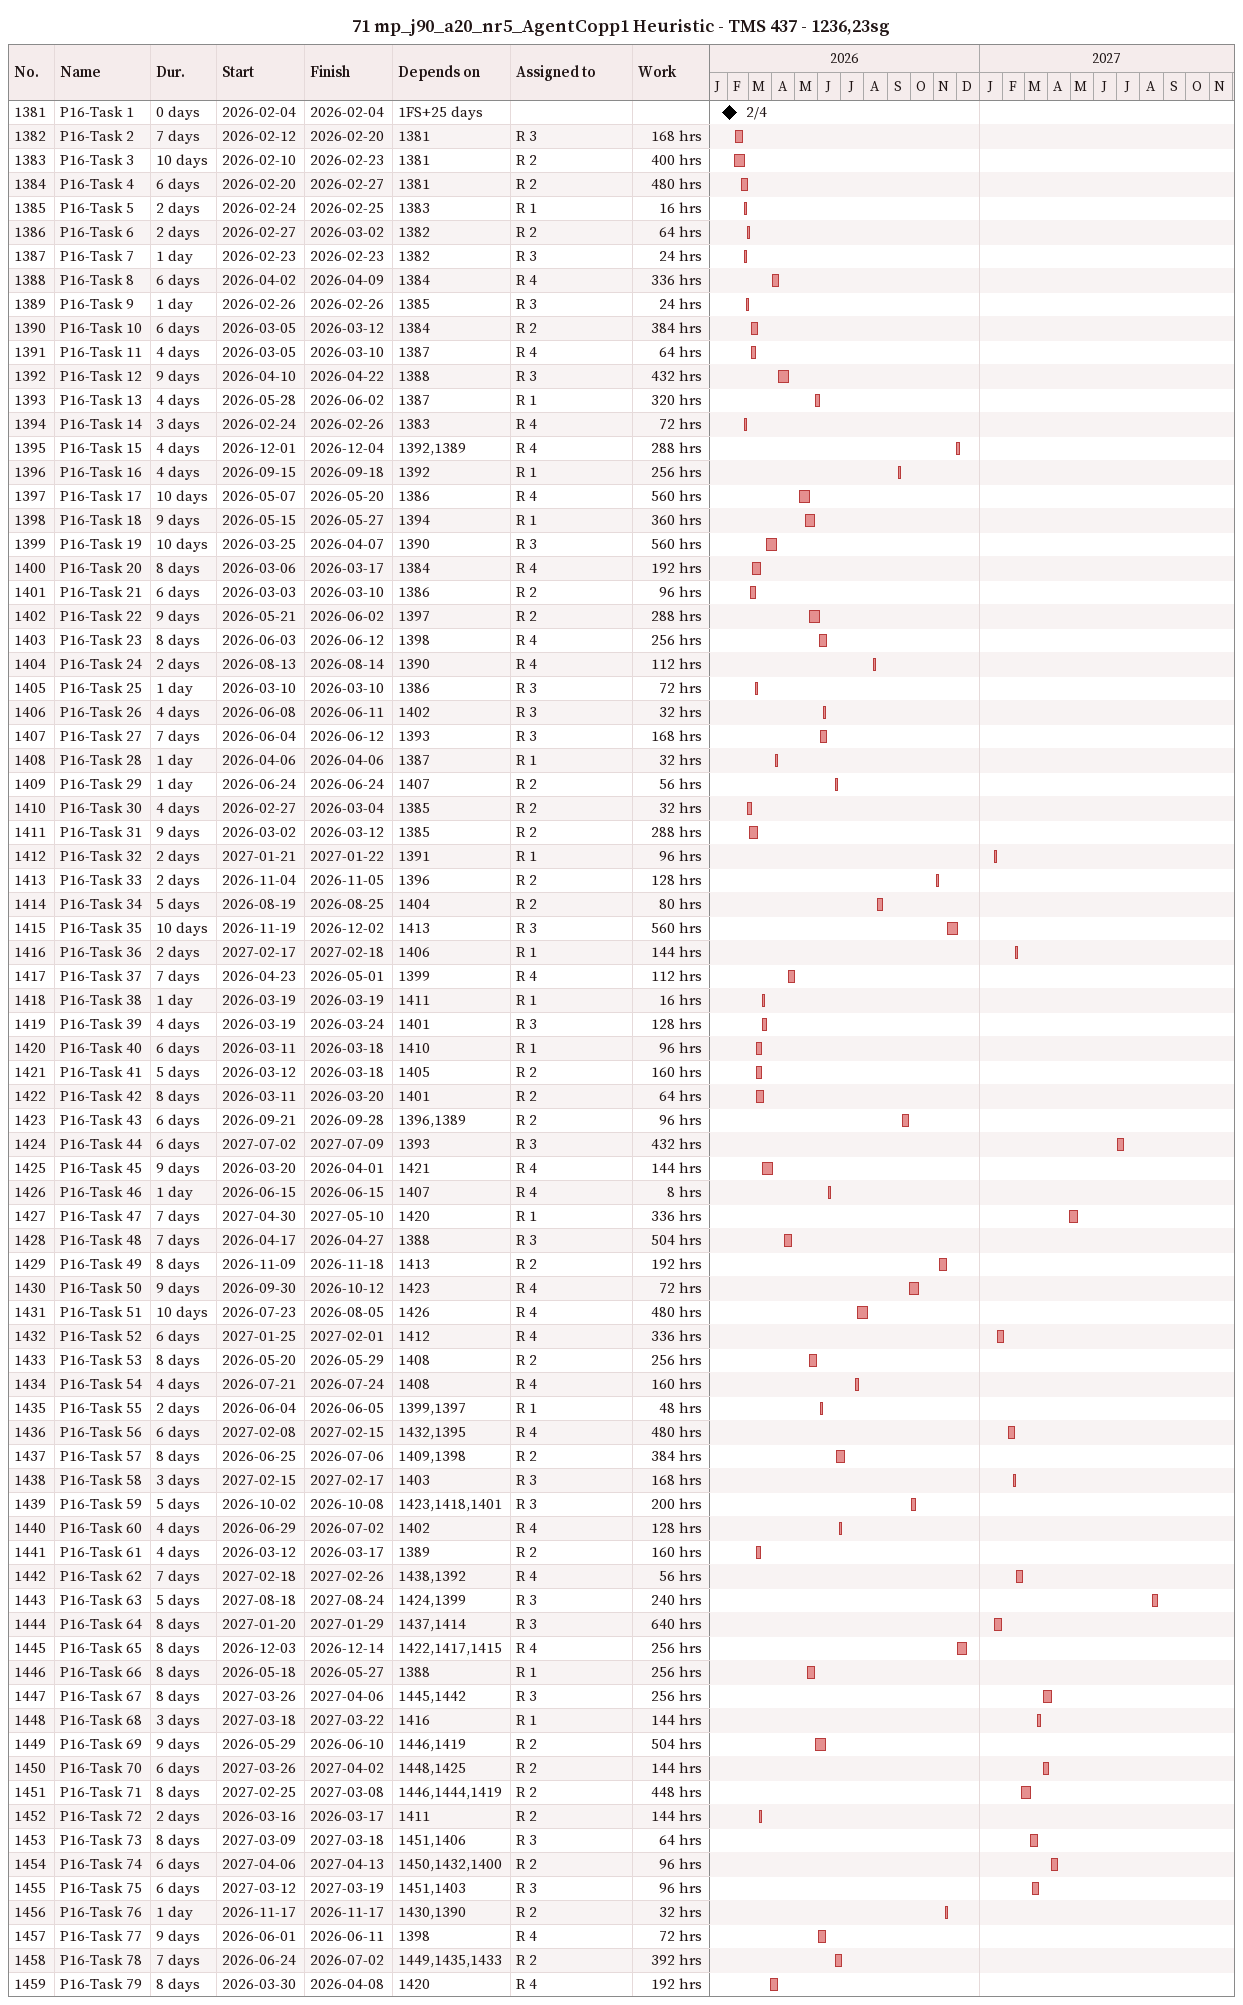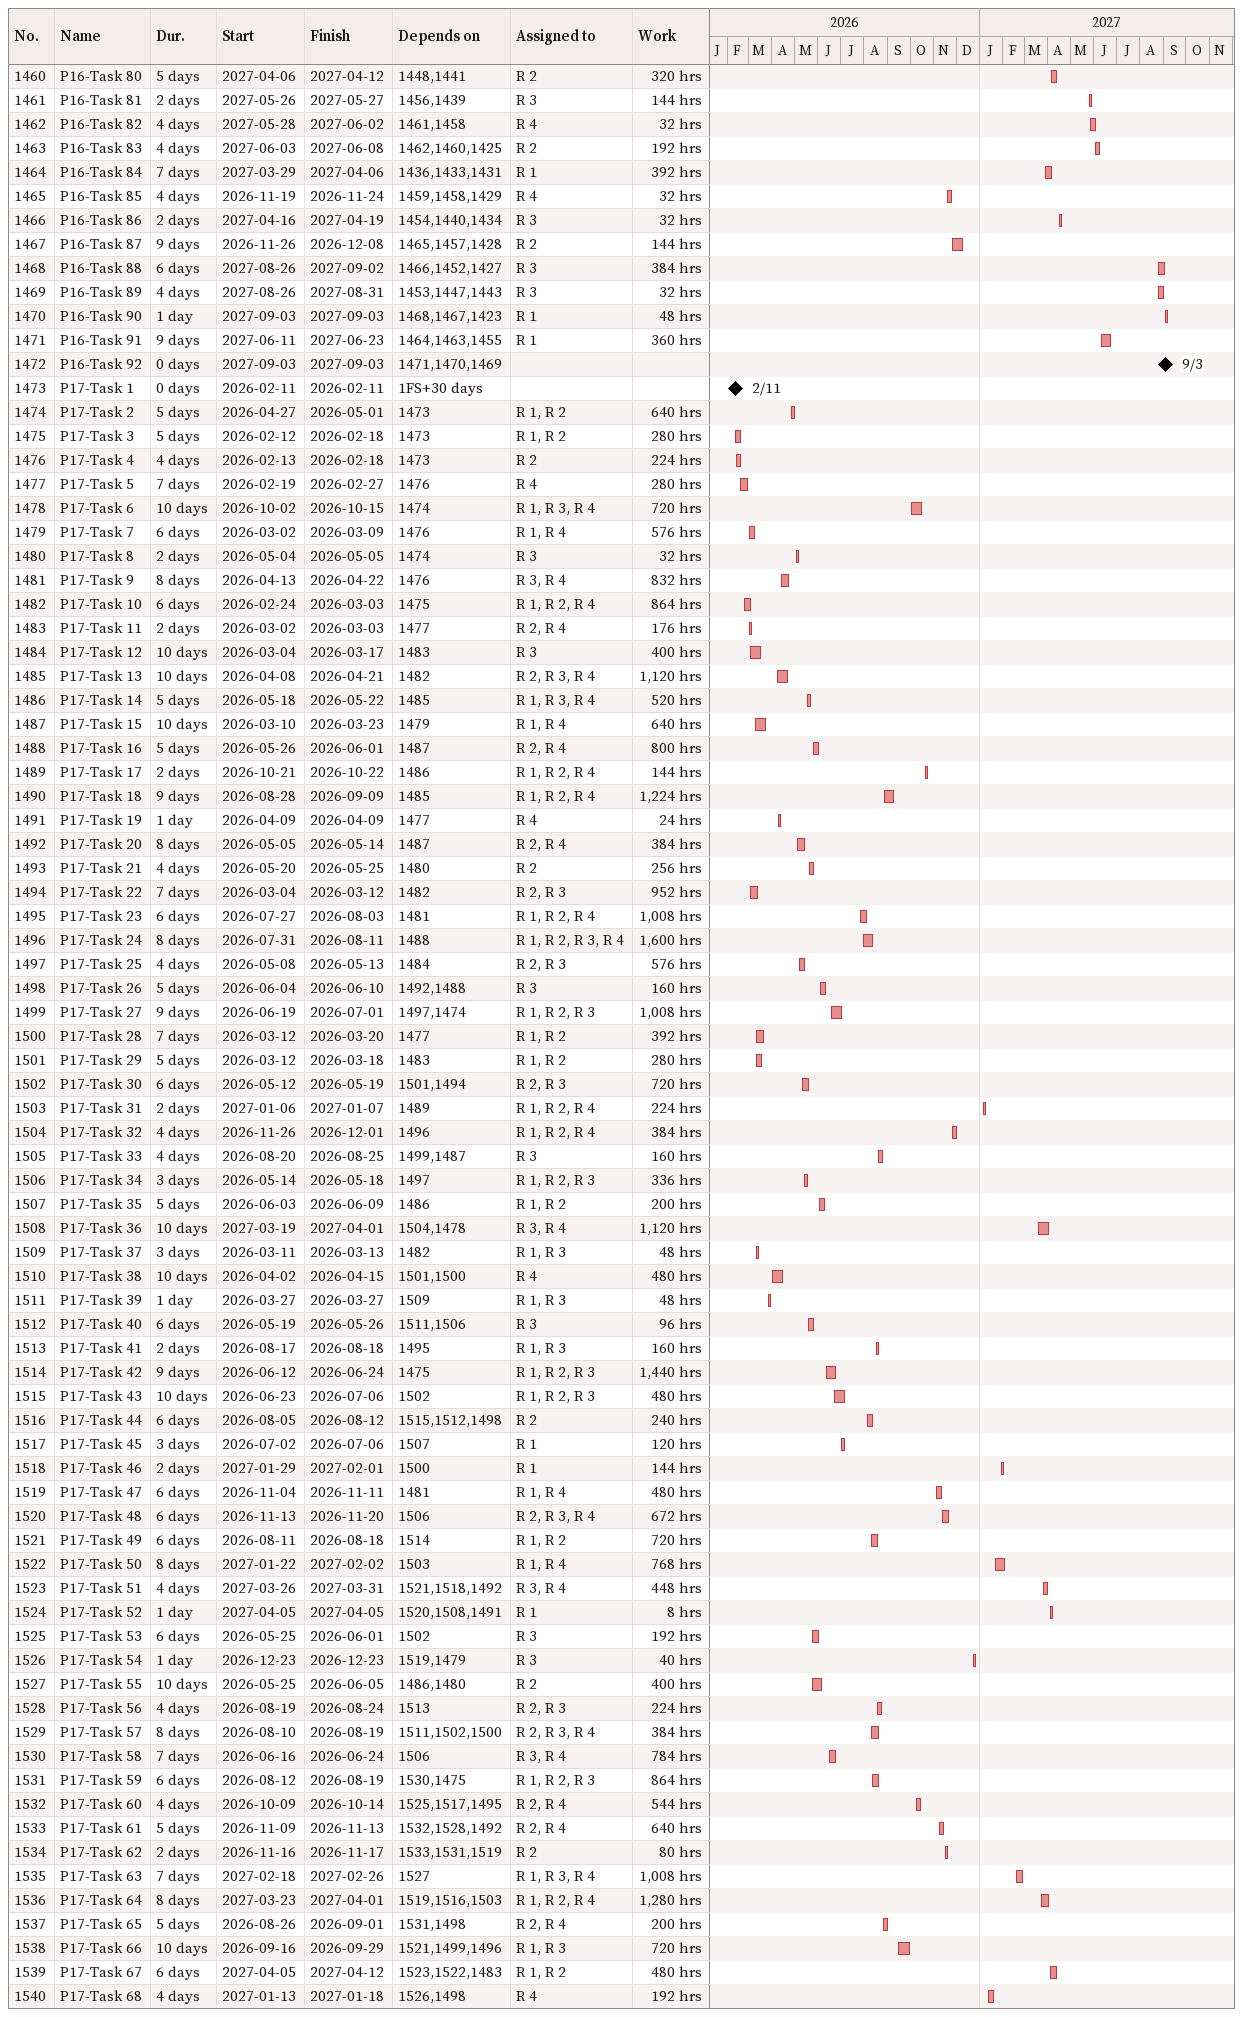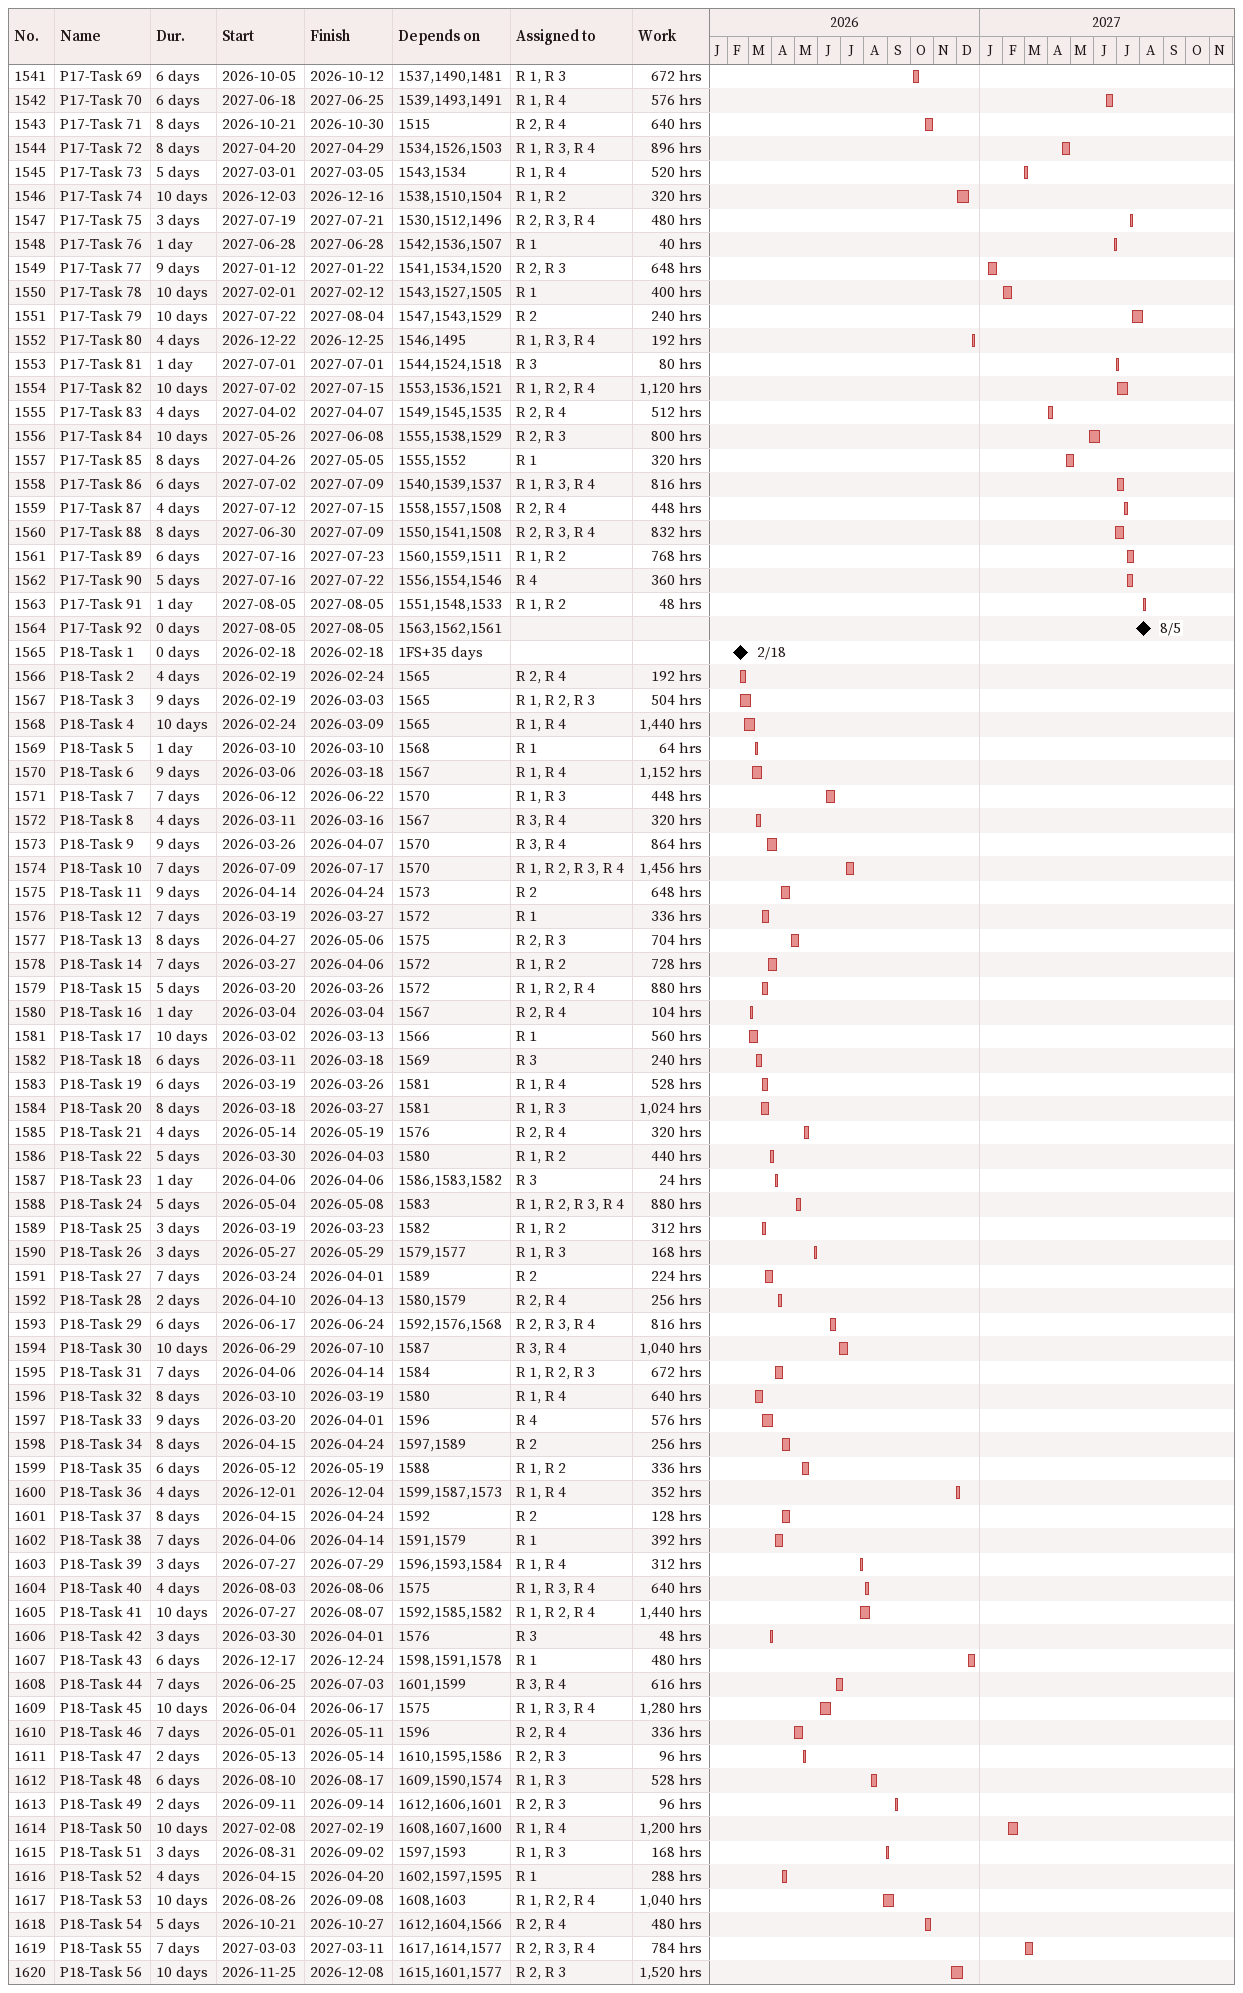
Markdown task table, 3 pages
71 mp_j90_a20_nr5_AgentCopp1 Heuristic - TMS 437 - 1236,23sg

| ID | Task | Duration | Start | Finish | Predecessors | Resources | Work (h) |
|---|---|---|---|---|---|---|---|
| 1381 | P16-Task 1 | 0d | 2026-02-04 | 2026-02-04 | 1FS+25d |  |  |
| 1382 | P16-Task 2 | 7d | 2026-02-12 | 2026-02-20 | 1381 | R 3 | 168 |
| 1383 | P16-Task 3 | 10d | 2026-02-10 | 2026-02-23 | 1381 | R 2 | 400 |
| 1384 | P16-Task 4 | 6d | 2026-02-20 | 2026-02-27 | 1381 | R 2 | 480 |
| 1385 | P16-Task 5 | 2d | 2026-02-24 | 2026-02-25 | 1383 | R 1 | 16 |
| 1386 | P16-Task 6 | 2d | 2026-02-27 | 2026-03-02 | 1382 | R 2 | 64 |
| 1387 | P16-Task 7 | 1d | 2026-02-23 | 2026-02-23 | 1382 | R 3 | 24 |
| 1388 | P16-Task 8 | 6d | 2026-04-02 | 2026-04-09 | 1384 | R 4 | 336 |
| 1389 | P16-Task 9 | 1d | 2026-02-26 | 2026-02-26 | 1385 | R 3 | 24 |
| 1390 | P16-Task 10 | 6d | 2026-03-05 | 2026-03-12 | 1384 | R 2 | 384 |
| 1391 | P16-Task 11 | 4d | 2026-03-05 | 2026-03-10 | 1387 | R 4 | 64 |
| 1392 | P16-Task 12 | 9d | 2026-04-10 | 2026-04-22 | 1388 | R 3 | 432 |
| 1393 | P16-Task 13 | 4d | 2026-05-28 | 2026-06-02 | 1387 | R 1 | 320 |
| 1394 | P16-Task 14 | 3d | 2026-02-24 | 2026-02-26 | 1383 | R 4 | 72 |
| 1395 | P16-Task 15 | 4d | 2026-12-01 | 2026-12-04 | 1392, 1389 | R 4 | 288 |
| 1396 | P16-Task 16 | 4d | 2026-09-15 | 2026-09-18 | 1392 | R 1 | 256 |
| 1397 | P16-Task 17 | 10d | 2026-05-07 | 2026-05-20 | 1386 | R 4 | 560 |
| 1398 | P16-Task 18 | 9d | 2026-05-15 | 2026-05-27 | 1394 | R 1 | 360 |
| 1399 | P16-Task 19 | 10d | 2026-03-25 | 2026-04-07 | 1390 | R 3 | 560 |
| 1400 | P16-Task 20 | 8d | 2026-03-06 | 2026-03-17 | 1384 | R 4 | 192 |
| 1401 | P16-Task 21 | 6d | 2026-03-03 | 2026-03-10 | 1386 | R 2 | 96 |
| 1402 | P16-Task 22 | 9d | 2026-05-21 | 2026-06-02 | 1397 | R 2 | 288 |
| 1403 | P16-Task 23 | 8d | 2026-06-03 | 2026-06-12 | 1398 | R 4 | 256 |
| 1404 | P16-Task 24 | 2d | 2026-08-13 | 2026-08-14 | 1390 | R 4 | 112 |
| 1405 | P16-Task 25 | 1d | 2026-03-10 | 2026-03-10 | 1386 | R 3 | 72 |
| 1406 | P16-Task 26 | 4d | 2026-06-08 | 2026-06-11 | 1402 | R 3 | 32 |
| 1407 | P16-Task 27 | 7d | 2026-06-04 | 2026-06-12 | 1393 | R 3 | 168 |
| 1408 | P16-Task 28 | 1d | 2026-04-06 | 2026-04-06 | 1387 | R 1 | 32 |
| 1409 | P16-Task 29 | 1d | 2026-06-24 | 2026-06-24 | 1407 | R 2 | 56 |
| 1410 | P16-Task 30 | 4d | 2026-02-27 | 2026-03-04 | 1385 | R 2 | 32 |
| 1411 | P16-Task 31 | 9d | 2026-03-02 | 2026-03-12 | 1385 | R 2 | 288 |
| 1412 | P16-Task 32 | 2d | 2027-01-21 | 2027-01-22 | 1391 | R 1 | 96 |
| 1413 | P16-Task 33 | 2d | 2026-11-04 | 2026-11-05 | 1396 | R 2 | 128 |
| 1414 | P16-Task 34 | 5d | 2026-08-19 | 2026-08-25 | 1404 | R 2 | 80 |
| 1415 | P16-Task 35 | 10d | 2026-11-19 | 2026-12-02 | 1413 | R 3 | 560 |
| 1416 | P16-Task 36 | 2d | 2027-02-17 | 2027-02-18 | 1406 | R 1 | 144 |
| 1417 | P16-Task 37 | 7d | 2026-04-23 | 2026-05-01 | 1399 | R 4 | 112 |
| 1418 | P16-Task 38 | 1d | 2026-03-19 | 2026-03-19 | 1411 | R 1 | 16 |
| 1419 | P16-Task 39 | 4d | 2026-03-19 | 2026-03-24 | 1401 | R 3 | 128 |
| 1420 | P16-Task 40 | 6d | 2026-03-11 | 2026-03-18 | 1410 | R 1 | 96 |
| 1421 | P16-Task 41 | 5d | 2026-03-12 | 2026-03-18 | 1405 | R 2 | 160 |
| 1422 | P16-Task 42 | 8d | 2026-03-11 | 2026-03-20 | 1401 | R 2 | 64 |
| 1423 | P16-Task 43 | 6d | 2026-09-21 | 2026-09-28 | 1396, 1389 | R 2 | 96 |
| 1424 | P16-Task 44 | 6d | 2027-07-02 | 2027-07-09 | 1393 | R 3 | 432 |
| 1425 | P16-Task 45 | 9d | 2026-03-20 | 2026-04-01 | 1421 | R 4 | 144 |
| 1426 | P16-Task 46 | 1d | 2026-06-15 | 2026-06-15 | 1407 | R 4 | 8 |
| 1427 | P16-Task 47 | 7d | 2027-04-30 | 2027-05-10 | 1420 | R 1 | 336 |
| 1428 | P16-Task 48 | 7d | 2026-04-17 | 2026-04-27 | 1388 | R 3 | 504 |
| 1429 | P16-Task 49 | 8d | 2026-11-09 | 2026-11-18 | 1413 | R 2 | 192 |
| 1430 | P16-Task 50 | 9d | 2026-09-30 | 2026-10-12 | 1423 | R 4 | 72 |
| 1431 | P16-Task 51 | 10d | 2026-07-23 | 2026-08-05 | 1426 | R 4 | 480 |
| 1432 | P16-Task 52 | 6d | 2027-01-25 | 2027-02-01 | 1412 | R 4 | 336 |
| 1433 | P16-Task 53 | 8d | 2026-05-20 | 2026-05-29 | 1408 | R 2 | 256 |
| 1434 | P16-Task 54 | 4d | 2026-07-21 | 2026-07-24 | 1408 | R 4 | 160 |
| 1435 | P16-Task 55 | 2d | 2026-06-04 | 2026-06-05 | 1399, 1397 | R 1 | 48 |
| 1436 | P16-Task 56 | 6d | 2027-02-08 | 2027-02-15 | 1432, 1395 | R 4 | 480 |
| 1437 | P16-Task 57 | 8d | 2026-06-25 | 2026-07-06 | 1409, 1398 | R 2 | 384 |
| 1438 | P16-Task 58 | 3d | 2027-02-15 | 2027-02-17 | 1403 | R 3 | 168 |
| 1439 | P16-Task 59 | 5d | 2026-10-02 | 2026-10-08 | 1423, 1418, 1401 | R 3 | 200 |
| 1440 | P16-Task 60 | 4d | 2026-06-29 | 2026-07-02 | 1402 | R 4 | 128 |
| 1441 | P16-Task 61 | 4d | 2026-03-12 | 2026-03-17 | 1389 | R 2 | 160 |
| 1442 | P16-Task 62 | 7d | 2027-02-18 | 2027-02-26 | 1438, 1392 | R 4 | 56 |
| 1443 | P16-Task 63 | 5d | 2027-08-18 | 2027-08-24 | 1424, 1399 | R 3 | 240 |
| 1444 | P16-Task 64 | 8d | 2027-01-20 | 2027-01-29 | 1437, 1414 | R 3 | 640 |
| 1445 | P16-Task 65 | 8d | 2026-12-03 | 2026-12-14 | 1422, 1417, 1415 | R 4 | 256 |
| 1446 | P16-Task 66 | 8d | 2026-05-18 | 2026-05-27 | 1388 | R 1 | 256 |
| 1447 | P16-Task 67 | 8d | 2027-03-26 | 2027-04-06 | 1445, 1442 | R 3 | 256 |
| 1448 | P16-Task 68 | 3d | 2027-03-18 | 2027-03-22 | 1416 | R 1 | 144 |
| 1449 | P16-Task 69 | 9d | 2026-05-29 | 2026-06-10 | 1446, 1419 | R 2 | 504 |
| 1450 | P16-Task 70 | 6d | 2027-03-26 | 2027-04-02 | 1448, 1425 | R 2 | 144 |
| 1451 | P16-Task 71 | 8d | 2027-02-25 | 2027-03-08 | 1446, 1444, 1419 | R 2 | 448 |
| 1452 | P16-Task 72 | 2d | 2026-03-16 | 2026-03-17 | 1411 | R 2 | 144 |
| 1453 | P16-Task 73 | 8d | 2027-03-09 | 2027-03-18 | 1451, 1406 | R 3 | 64 |
| 1454 | P16-Task 74 | 6d | 2027-04-06 | 2027-04-13 | 1450, 1432, 1400 | R 2 | 96 |
| 1455 | P16-Task 75 | 6d | 2027-03-12 | 2027-03-19 | 1451, 1403 | R 3 | 96 |
| 1456 | P16-Task 76 | 1d | 2026-11-17 | 2026-11-17 | 1430, 1390 | R 2 | 32 |
| 1457 | P16-Task 77 | 9d | 2026-06-01 | 2026-06-11 | 1398 | R 4 | 72 |
| 1458 | P16-Task 78 | 7d | 2026-06-24 | 2026-07-02 | 1449, 1435, 1433 | R 2 | 392 |
| 1459 | P16-Task 79 | 8d | 2026-03-30 | 2026-04-08 | 1420 | R 4 | 192 |
| 1460 | P16-Task 80 | 5d | 2027-04-06 | 2027-04-12 | 1448, 1441 | R 2 | 320 |
| 1461 | P16-Task 81 | 2d | 2027-05-26 | 2027-05-27 | 1456, 1439 | R 3 | 144 |
| 1462 | P16-Task 82 | 4d | 2027-05-28 | 2027-06-02 | 1461, 1458 | R 4 | 32 |
| 1463 | P16-Task 83 | 4d | 2027-06-03 | 2027-06-08 | 1462, 1460, 1425 | R 2 | 192 |
| 1464 | P16-Task 84 | 7d | 2027-03-29 | 2027-04-06 | 1436, 1433, 1431 | R 1 | 392 |
| 1465 | P16-Task 85 | 4d | 2026-11-19 | 2026-11-24 | 1459, 1458, 1429 | R 4 | 32 |
| 1466 | P16-Task 86 | 2d | 2027-04-16 | 2027-04-19 | 1454, 1440, 1434 | R 3 | 32 |
| 1467 | P16-Task 87 | 9d | 2026-11-26 | 2026-12-08 | 1465, 1457, 1428 | R 2 | 144 |
| 1468 | P16-Task 88 | 6d | 2027-08-26 | 2027-09-02 | 1466, 1452, 1427 | R 3 | 384 |
| 1469 | P16-Task 89 | 4d | 2027-08-26 | 2027-08-31 | 1453, 1447, 1443 | R 3 | 32 |
| 1470 | P16-Task 90 | 1d | 2027-09-03 | 2027-09-03 | 1468, 1467, 1423 | R 1 | 48 |
| 1471 | P16-Task 91 | 9d | 2027-06-11 | 2027-06-23 | 1464, 1463, 1455 | R 1 | 360 |
| 1472 | P16-Task 92 | 0d | 2027-09-03 | 2027-09-03 | 1471, 1470, 1469 |  |  |
| 1473 | P17-Task 1 | 0d | 2026-02-11 | 2026-02-11 | 1FS+30d |  |  |
| 1474 | P17-Task 2 | 5d | 2026-04-27 | 2026-05-01 | 1473 | R 1, R 2 | 640 |
| 1475 | P17-Task 3 | 5d | 2026-02-12 | 2026-02-18 | 1473 | R 1, R 2 | 280 |
| 1476 | P17-Task 4 | 4d | 2026-02-13 | 2026-02-18 | 1473 | R 2 | 224 |
| 1477 | P17-Task 5 | 7d | 2026-02-19 | 2026-02-27 | 1476 | R 4 | 280 |
| 1478 | P17-Task 6 | 10d | 2026-10-02 | 2026-10-15 | 1474 | R 1, R 3, R 4 | 720 |
| 1479 | P17-Task 7 | 6d | 2026-03-02 | 2026-03-09 | 1476 | R 1, R 4 | 576 |
| 1480 | P17-Task 8 | 2d | 2026-05-04 | 2026-05-05 | 1474 | R 3 | 32 |
| 1481 | P17-Task 9 | 8d | 2026-04-13 | 2026-04-22 | 1476 | R 3, R 4 | 832 |
| 1482 | P17-Task 10 | 6d | 2026-02-24 | 2026-03-03 | 1475 | R 1, R 2, R 4 | 864 |
| 1483 | P17-Task 11 | 2d | 2026-03-02 | 2026-03-03 | 1477 | R 2, R 4 | 176 |
| 1484 | P17-Task 12 | 10d | 2026-03-04 | 2026-03-17 | 1483 | R 3 | 400 |
| 1485 | P17-Task 13 | 10d | 2026-04-08 | 2026-04-21 | 1482 | R 2, R 3, R 4 | 1120 |
| 1486 | P17-Task 14 | 5d | 2026-05-18 | 2026-05-22 | 1485 | R 1, R 3, R 4 | 520 |
| 1487 | P17-Task 15 | 10d | 2026-03-10 | 2026-03-23 | 1479 | R 1, R 4 | 640 |
| 1488 | P17-Task 16 | 5d | 2026-05-26 | 2026-06-01 | 1487 | R 2, R 4 | 800 |
| 1489 | P17-Task 17 | 2d | 2026-10-21 | 2026-10-22 | 1486 | R 1, R 2, R 4 | 144 |
| 1490 | P17-Task 18 | 9d | 2026-08-28 | 2026-09-09 | 1485 | R 1, R 2, R 4 | 1224 |
| 1491 | P17-Task 19 | 1d | 2026-04-09 | 2026-04-09 | 1477 | R 4 | 24 |
| 1492 | P17-Task 20 | 8d | 2026-05-05 | 2026-05-14 | 1487 | R 2, R 4 | 384 |
| 1493 | P17-Task 21 | 4d | 2026-05-20 | 2026-05-25 | 1480 | R 2 | 256 |
| 1494 | P17-Task 22 | 7d | 2026-03-04 | 2026-03-12 | 1482 | R 2, R 3 | 952 |
| 1495 | P17-Task 23 | 6d | 2026-07-27 | 2026-08-03 | 1481 | R 1, R 2, R 4 | 1008 |
| 1496 | P17-Task 24 | 8d | 2026-07-31 | 2026-08-11 | 1488 | R 1, R 2, R 3, R 4 | 1600 |
| 1497 | P17-Task 25 | 4d | 2026-05-08 | 2026-05-13 | 1484 | R 2, R 3 | 576 |
| 1498 | P17-Task 26 | 5d | 2026-06-04 | 2026-06-10 | 1492, 1488 | R 3 | 160 |
| 1499 | P17-Task 27 | 9d | 2026-06-19 | 2026-07-01 | 1497, 1474 | R 1, R 2, R 3 | 1008 |
| 1500 | P17-Task 28 | 7d | 2026-03-12 | 2026-03-20 | 1477 | R 1, R 2 | 392 |
| 1501 | P17-Task 29 | 5d | 2026-03-12 | 2026-03-18 | 1483 | R 1, R 2 | 280 |
| 1502 | P17-Task 30 | 6d | 2026-05-12 | 2026-05-19 | 1501, 1494 | R 2, R 3 | 720 |
| 1503 | P17-Task 31 | 2d | 2027-01-06 | 2027-01-07 | 1489 | R 1, R 2, R 4 | 224 |
| 1504 | P17-Task 32 | 4d | 2026-11-26 | 2026-12-01 | 1496 | R 1, R 2, R 4 | 384 |
| 1505 | P17-Task 33 | 4d | 2026-08-20 | 2026-08-25 | 1499, 1487 | R 3 | 160 |
| 1506 | P17-Task 34 | 3d | 2026-05-14 | 2026-05-18 | 1497 | R 1, R 2, R 3 | 336 |
| 1507 | P17-Task 35 | 5d | 2026-06-03 | 2026-06-09 | 1486 | R 1, R 2 | 200 |
| 1508 | P17-Task 36 | 10d | 2027-03-19 | 2027-04-01 | 1504, 1478 | R 3, R 4 | 1120 |
| 1509 | P17-Task 37 | 3d | 2026-03-11 | 2026-03-13 | 1482 | R 1, R 3 | 48 |
| 1510 | P17-Task 38 | 10d | 2026-04-02 | 2026-04-15 | 1501, 1500 | R 4 | 480 |
| 1511 | P17-Task 39 | 1d | 2026-03-27 | 2026-03-27 | 1509 | R 1, R 3 | 48 |
| 1512 | P17-Task 40 | 6d | 2026-05-19 | 2026-05-26 | 1511, 1506 | R 3 | 96 |
| 1513 | P17-Task 41 | 2d | 2026-08-17 | 2026-08-18 | 1495 | R 1, R 3 | 160 |
| 1514 | P17-Task 42 | 9d | 2026-06-12 | 2026-06-24 | 1475 | R 1, R 2, R 3 | 1440 |
| 1515 | P17-Task 43 | 10d | 2026-06-23 | 2026-07-06 | 1502 | R 1, R 2, R 3 | 480 |
| 1516 | P17-Task 44 | 6d | 2026-08-05 | 2026-08-12 | 1515, 1512, 1498 | R 2 | 240 |
| 1517 | P17-Task 45 | 3d | 2026-07-02 | 2026-07-06 | 1507 | R 1 | 120 |
| 1518 | P17-Task 46 | 2d | 2027-01-29 | 2027-02-01 | 1500 | R 1 | 144 |
| 1519 | P17-Task 47 | 6d | 2026-11-04 | 2026-11-11 | 1481 | R 1, R 4 | 480 |
| 1520 | P17-Task 48 | 6d | 2026-11-13 | 2026-11-20 | 1506 | R 2, R 3, R 4 | 672 |
| 1521 | P17-Task 49 | 6d | 2026-08-11 | 2026-08-18 | 1514 | R 1, R 2 | 720 |
| 1522 | P17-Task 50 | 8d | 2027-01-22 | 2027-02-02 | 1503 | R 1, R 4 | 768 |
| 1523 | P17-Task 51 | 4d | 2027-03-26 | 2027-03-31 | 1521, 1518, 1492 | R 3, R 4 | 448 |
| 1524 | P17-Task 52 | 1d | 2027-04-05 | 2027-04-05 | 1520, 1508, 1491 | R 1 | 8 |
| 1525 | P17-Task 53 | 6d | 2026-05-25 | 2026-06-01 | 1502 | R 3 | 192 |
| 1526 | P17-Task 54 | 1d | 2026-12-23 | 2026-12-23 | 1519, 1479 | R 3 | 40 |
| 1527 | P17-Task 55 | 10d | 2026-05-25 | 2026-06-05 | 1486, 1480 | R 2 | 400 |
| 1528 | P17-Task 56 | 4d | 2026-08-19 | 2026-08-24 | 1513 | R 2, R 3 | 224 |
| 1529 | P17-Task 57 | 8d | 2026-08-10 | 2026-08-19 | 1511, 1502, 1500 | R 2, R 3, R 4 | 384 |
| 1530 | P17-Task 58 | 7d | 2026-06-16 | 2026-06-24 | 1506 | R 3, R 4 | 784 |
| 1531 | P17-Task 59 | 6d | 2026-08-12 | 2026-08-19 | 1530, 1475 | R 1, R 2, R 3 | 864 |
| 1532 | P17-Task 60 | 4d | 2026-10-09 | 2026-10-14 | 1525, 1517, 1495 | R 2, R 4 | 544 |
| 1533 | P17-Task 61 | 5d | 2026-11-09 | 2026-11-13 | 1532, 1528, 1492 | R 2, R 4 | 640 |
| 1534 | P17-Task 62 | 2d | 2026-11-16 | 2026-11-17 | 1533, 1531, 1519 | R 2 | 80 |
| 1535 | P17-Task 63 | 7d | 2027-02-18 | 2027-02-26 | 1527 | R 1, R 3, R 4 | 1008 |
| 1536 | P17-Task 64 | 8d | 2027-03-23 | 2027-04-01 | 1519, 1516, 1503 | R 1, R 2, R 4 | 1280 |
| 1537 | P17-Task 65 | 5d | 2026-08-26 | 2026-09-01 | 1531, 1498 | R 2, R 4 | 200 |
| 1538 | P17-Task 66 | 10d | 2026-09-16 | 2026-09-29 | 1521, 1499, 1496 | R 1, R 3 | 720 |
| 1539 | P17-Task 67 | 6d | 2027-04-05 | 2027-04-12 | 1523, 1522, 1483 | R 1, R 2 | 480 |
| 1540 | P17-Task 68 | 4d | 2027-01-13 | 2027-01-18 | 1526, 1498 | R 4 | 192 |
| 1541 | P17-Task 69 | 6d | 2026-10-05 | 2026-10-12 | 1537, 1490, 1481 | R 1, R 3 | 672 |
| 1542 | P17-Task 70 | 6d | 2027-06-18 | 2027-06-25 | 1539, 1493, 1491 | R 1, R 4 | 576 |
| 1543 | P17-Task 71 | 8d | 2026-10-21 | 2026-10-30 | 1515 | R 2, R 4 | 640 |
| 1544 | P17-Task 72 | 8d | 2027-04-20 | 2027-04-29 | 1534, 1526, 1503 | R 1, R 3, R 4 | 896 |
| 1545 | P17-Task 73 | 5d | 2027-03-01 | 2027-03-05 | 1543, 1534 | R 1, R 4 | 520 |
| 1546 | P17-Task 74 | 10d | 2026-12-03 | 2026-12-16 | 1538, 1510, 1504 | R 1, R 2 | 320 |
| 1547 | P17-Task 75 | 3d | 2027-07-19 | 2027-07-21 | 1530, 1512, 1496 | R 2, R 3, R 4 | 480 |
| 1548 | P17-Task 76 | 1d | 2027-06-28 | 2027-06-28 | 1542, 1536, 1507 | R 1 | 40 |
| 1549 | P17-Task 77 | 9d | 2027-01-12 | 2027-01-22 | 1541, 1534, 1520 | R 2, R 3 | 648 |
| 1550 | P17-Task 78 | 10d | 2027-02-01 | 2027-02-12 | 1543, 1527, 1505 | R 1 | 400 |
| 1551 | P17-Task 79 | 10d | 2027-07-22 | 2027-08-04 | 1547, 1543, 1529 | R 2 | 240 |
| 1552 | P17-Task 80 | 4d | 2026-12-22 | 2026-12-25 | 1546, 1495 | R 1, R 3, R 4 | 192 |
| 1553 | P17-Task 81 | 1d | 2027-07-01 | 2027-07-01 | 1544, 1524, 1518 | R 3 | 80 |
| 1554 | P17-Task 82 | 10d | 2027-07-02 | 2027-07-15 | 1553, 1536, 1521 | R 1, R 2, R 4 | 1120 |
| 1555 | P17-Task 83 | 4d | 2027-04-02 | 2027-04-07 | 1549, 1545, 1535 | R 2, R 4 | 512 |
| 1556 | P17-Task 84 | 10d | 2027-05-26 | 2027-06-08 | 1555, 1538, 1529 | R 2, R 3 | 800 |
| 1557 | P17-Task 85 | 8d | 2027-04-26 | 2027-05-05 | 1555, 1552 | R 1 | 320 |
| 1558 | P17-Task 86 | 6d | 2027-07-02 | 2027-07-09 | 1540, 1539, 1537 | R 1, R 3, R 4 | 816 |
| 1559 | P17-Task 87 | 4d | 2027-07-12 | 2027-07-15 | 1558, 1557, 1508 | R 2, R 4 | 448 |
| 1560 | P17-Task 88 | 8d | 2027-06-30 | 2027-07-09 | 1550, 1541, 1508 | R 2, R 3, R 4 | 832 |
| 1561 | P17-Task 89 | 6d | 2027-07-16 | 2027-07-23 | 1560, 1559, 1511 | R 1, R 2 | 768 |
| 1562 | P17-Task 90 | 5d | 2027-07-16 | 2027-07-22 | 1556, 1554, 1546 | R 4 | 360 |
| 1563 | P17-Task 91 | 1d | 2027-08-05 | 2027-08-05 | 1551, 1548, 1533 | R 1, R 2 | 48 |
| 1564 | P17-Task 92 | 0d | 2027-08-05 | 2027-08-05 | 1563, 1562, 1561 |  |  |
| 1565 | P18-Task 1 | 0d | 2026-02-18 | 2026-02-18 | 1FS+35d |  |  |
| 1566 | P18-Task 2 | 4d | 2026-02-19 | 2026-02-24 | 1565 | R 2, R 4 | 192 |
| 1567 | P18-Task 3 | 9d | 2026-02-19 | 2026-03-03 | 1565 | R 1, R 2, R 3 | 504 |
| 1568 | P18-Task 4 | 10d | 2026-02-24 | 2026-03-09 | 1565 | R 1, R 4 | 1440 |
| 1569 | P18-Task 5 | 1d | 2026-03-10 | 2026-03-10 | 1568 | R 1 | 64 |
| 1570 | P18-Task 6 | 9d | 2026-03-06 | 2026-03-18 | 1567 | R 1, R 4 | 1152 |
| 1571 | P18-Task 7 | 7d | 2026-06-12 | 2026-06-22 | 1570 | R 1, R 3 | 448 |
| 1572 | P18-Task 8 | 4d | 2026-03-11 | 2026-03-16 | 1567 | R 3, R 4 | 320 |
| 1573 | P18-Task 9 | 9d | 2026-03-26 | 2026-04-07 | 1570 | R 3, R 4 | 864 |
| 1574 | P18-Task 10 | 7d | 2026-07-09 | 2026-07-17 | 1570 | R 1, R 2, R 3, R 4 | 1456 |
| 1575 | P18-Task 11 | 9d | 2026-04-14 | 2026-04-24 | 1573 | R 2 | 648 |
| 1576 | P18-Task 12 | 7d | 2026-03-19 | 2026-03-27 | 1572 | R 1 | 336 |
| 1577 | P18-Task 13 | 8d | 2026-04-27 | 2026-05-06 | 1575 | R 2, R 3 | 704 |
| 1578 | P18-Task 14 | 7d | 2026-03-27 | 2026-04-06 | 1572 | R 1, R 2 | 728 |
| 1579 | P18-Task 15 | 5d | 2026-03-20 | 2026-03-26 | 1572 | R 1, R 2, R 4 | 880 |
| 1580 | P18-Task 16 | 1d | 2026-03-04 | 2026-03-04 | 1567 | R 2, R 4 | 104 |
| 1581 | P18-Task 17 | 10d | 2026-03-02 | 2026-03-13 | 1566 | R 1 | 560 |
| 1582 | P18-Task 18 | 6d | 2026-03-11 | 2026-03-18 | 1569 | R 3 | 240 |
| 1583 | P18-Task 19 | 6d | 2026-03-19 | 2026-03-26 | 1581 | R 1, R 4 | 528 |
| 1584 | P18-Task 20 | 8d | 2026-03-18 | 2026-03-27 | 1581 | R 1, R 3 | 1024 |
| 1585 | P18-Task 21 | 4d | 2026-05-14 | 2026-05-19 | 1576 | R 2, R 4 | 320 |
| 1586 | P18-Task 22 | 5d | 2026-03-30 | 2026-04-03 | 1580 | R 1, R 2 | 440 |
| 1587 | P18-Task 23 | 1d | 2026-04-06 | 2026-04-06 | 1586, 1583, 1582 | R 3 | 24 |
| 1588 | P18-Task 24 | 5d | 2026-05-04 | 2026-05-08 | 1583 | R 1, R 2, R 3, R 4 | 880 |
| 1589 | P18-Task 25 | 3d | 2026-03-19 | 2026-03-23 | 1582 | R 1, R 2 | 312 |
| 1590 | P18-Task 26 | 3d | 2026-05-27 | 2026-05-29 | 1579, 1577 | R 1, R 3 | 168 |
| 1591 | P18-Task 27 | 7d | 2026-03-24 | 2026-04-01 | 1589 | R 2 | 224 |
| 1592 | P18-Task 28 | 2d | 2026-04-10 | 2026-04-13 | 1580, 1579 | R 2, R 4 | 256 |
| 1593 | P18-Task 29 | 6d | 2026-06-17 | 2026-06-24 | 1592, 1576, 1568 | R 2, R 3, R 4 | 816 |
| 1594 | P18-Task 30 | 10d | 2026-06-29 | 2026-07-10 | 1587 | R 3, R 4 | 1040 |
| 1595 | P18-Task 31 | 7d | 2026-04-06 | 2026-04-14 | 1584 | R 1, R 2, R 3 | 672 |
| 1596 | P18-Task 32 | 8d | 2026-03-10 | 2026-03-19 | 1580 | R 1, R 4 | 640 |
| 1597 | P18-Task 33 | 9d | 2026-03-20 | 2026-04-01 | 1596 | R 4 | 576 |
| 1598 | P18-Task 34 | 8d | 2026-04-15 | 2026-04-24 | 1597, 1589 | R 2 | 256 |
| 1599 | P18-Task 35 | 6d | 2026-05-12 | 2026-05-19 | 1588 | R 1, R 2 | 336 |
| 1600 | P18-Task 36 | 4d | 2026-12-01 | 2026-12-04 | 1599, 1587, 1573 | R 1, R 4 | 352 |
| 1601 | P18-Task 37 | 8d | 2026-04-15 | 2026-04-24 | 1592 | R 2 | 128 |
| 1602 | P18-Task 38 | 7d | 2026-04-06 | 2026-04-14 | 1591, 1579 | R 1 | 392 |
| 1603 | P18-Task 39 | 3d | 2026-07-27 | 2026-07-29 | 1596, 1593, 1584 | R 1, R 4 | 312 |
| 1604 | P18-Task 40 | 4d | 2026-08-03 | 2026-08-06 | 1575 | R 1, R 3, R 4 | 640 |
| 1605 | P18-Task 41 | 10d | 2026-07-27 | 2026-08-07 | 1592, 1585, 1582 | R 1, R 2, R 4 | 1440 |
| 1606 | P18-Task 42 | 3d | 2026-03-30 | 2026-04-01 | 1576 | R 3 | 48 |
| 1607 | P18-Task 43 | 6d | 2026-12-17 | 2026-12-24 | 1598, 1591, 1578 | R 1 | 480 |
| 1608 | P18-Task 44 | 7d | 2026-06-25 | 2026-07-03 | 1601, 1599 | R 3, R 4 | 616 |
| 1609 | P18-Task 45 | 10d | 2026-06-04 | 2026-06-17 | 1575 | R 1, R 3, R 4 | 1280 |
| 1610 | P18-Task 46 | 7d | 2026-05-01 | 2026-05-11 | 1596 | R 2, R 4 | 336 |
| 1611 | P18-Task 47 | 2d | 2026-05-13 | 2026-05-14 | 1610, 1595, 1586 | R 2, R 3 | 96 |
| 1612 | P18-Task 48 | 6d | 2026-08-10 | 2026-08-17 | 1609, 1590, 1574 | R 1, R 3 | 528 |
| 1613 | P18-Task 49 | 2d | 2026-09-11 | 2026-09-14 | 1612, 1606, 1601 | R 2, R 3 | 96 |
| 1614 | P18-Task 50 | 10d | 2027-02-08 | 2027-02-19 | 1608, 1607, 1600 | R 1, R 4 | 1200 |
| 1615 | P18-Task 51 | 3d | 2026-08-31 | 2026-09-02 | 1597, 1593 | R 1, R 3 | 168 |
| 1616 | P18-Task 52 | 4d | 2026-04-15 | 2026-04-20 | 1602, 1597, 1595 | R 1 | 288 |
| 1617 | P18-Task 53 | 10d | 2026-08-26 | 2026-09-08 | 1608, 1603 | R 1, R 2, R 4 | 1040 |
| 1618 | P18-Task 54 | 5d | 2026-10-21 | 2026-10-27 | 1612, 1604, 1566 | R 2, R 4 | 480 |
| 1619 | P18-Task 55 | 7d | 2027-03-03 | 2027-03-11 | 1617, 1614, 1577 | R 2, R 3, R 4 | 784 |
| 1620 | P18-Task 56 | 10d | 2026-11-25 | 2026-12-08 | 1615, 1601, 1577 | R 2, R 3 | 1520 |
